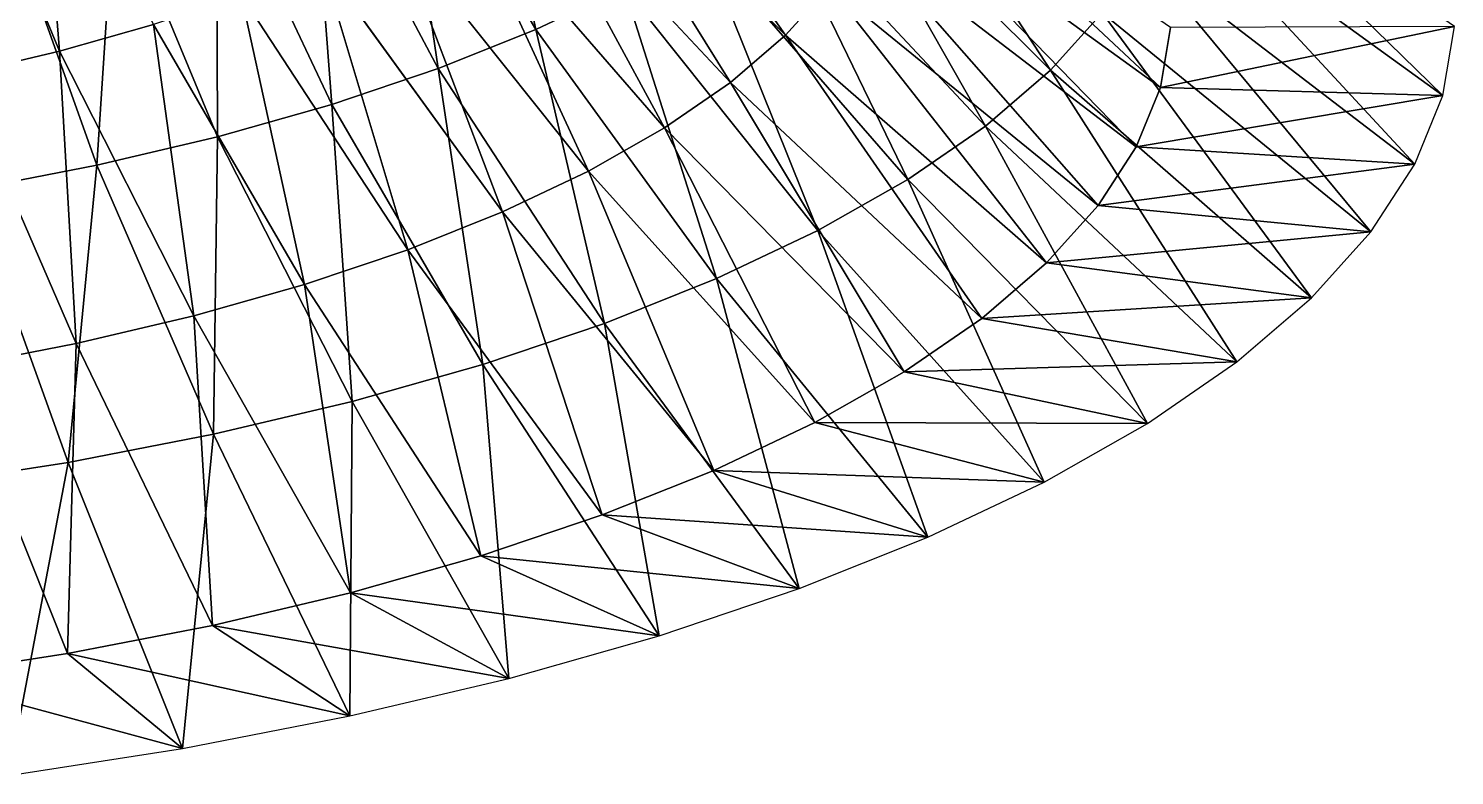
# Model space of a CAD drawing. Header units: metres. Extents: x -644 to 621, y -139 to 1855.
# Drawn here: x 125.3 to 376.4, y -130.5 to 0.9 of the extents above; entities that cross this region are included whole.
import ezdxf

# ---------------------------------------------------------------- set-up
doc = ezdxf.new("R2010")
doc.units = ezdxf.units.M

msp = doc.modelspace()

# ---------------------------------------------------------------- linework, layer by layer
for points in [[(214.65295, 0.757484, -4575.828), (204.21117, 48.813393, -4553.8823), (190.36578, 42.251266, -4569.931), (190.36589, 42.251366, -4569.931)], [(230.22311, 8.137077, -4557.7803), (204.21117, 48.813393, -4553.8823), (214.65295, 0.757484, -4575.828), (214.65306, 0.757584, -4575.828)], [(258.6529, -0.241489, -4480.6675), (225.90642, 46.232857, -4462.006), (219.33542, 38.942463, -4480.107), (219.33553, 38.942562, -4480.107)], [(266.38486, 8.337008, -4459.368), (225.90642, 46.232857, -4462.006), (258.6529, -0.241489, -4480.6675), (258.65298, -0.241389, -4480.6675)], [(130.76068, -3.038117, -4582.7783), (127.02808, 44.61001, -4562.062), (112.67855, 40.54488, -4571.8267), (112.67865, 40.54498, -4571.8267)], [(147.3352, 1.657326, -4571.4995), (127.02808, 44.61001, -4562.062), (130.76068, -3.038117, -4582.7783), (130.76079, -3.038017, -4582.7783)], [(130.76068, -3.038117, -4582.7783), (112.67855, 40.54488, -4571.8267), (113.18465, -7.19236, -4592.6675), (113.184746, -7.19226, -4592.6675)], [(197.44278, -6.109787, -4592.5396), (190.36578, 42.251266, -4569.931), (175.06207, 36.144722, -4584.7915), (175.06218, 36.14482, -4584.7915)], [(214.65295, 0.757484, -4575.828), (190.36578, 42.251266, -4569.931), (197.44278, -6.109787, -4592.5396), (197.44289, -6.109687, -4592.5396)], [(305.29398, -6.412724, -4497.594), (273.93948, 41.606033, -4475.0986), (265.9765, 32.77123, -4497.034), (265.9766, 32.771328, -4497.034)], [(314.41794, 3.710182, -4472.461), (273.93948, 41.606033, -4475.0986), (305.29398, -6.412724, -4497.594), (305.29407, -6.412623, -4497.594)], [(248.94923, -8.559101, -4501.251), (219.33542, 38.942463, -4480.107), (211.08882, 31.873783, -4497.5996), (211.08893, 31.873882, -4497.5996)], [(258.6529, -0.241489, -4480.6675), (219.33542, 38.942463, -4480.107), (248.94923, -8.559101, -4501.251), (248.94934, -8.559001, -4501.251)], [(178.72362, -12.412476, -4607.7876), (175.06207, 36.144722, -4584.7915), (158.4165, 30.540207, -4598.35), (158.41661, 30.540306, -4598.35)], [(197.44278, -6.109787, -4592.5396), (175.06207, 36.144722, -4584.7915), (178.72362, -12.412476, -4607.7876), (178.72372, -12.412375, -4607.7876)], [(293.84335, -16.22778, -4521.8833), (265.9765, 32.77123, -4497.034), (255.98294, 24.205101, -4518.2324), (255.98305, 24.2052, -4518.2324)], [(305.29398, -6.412724, -4497.594), (265.9765, 32.77123, -4497.034), (293.84335, -16.22778, -4521.8833), (293.84344, -16.22768, -4521.8833)], [(324.64835, -9.432541, -4406.749), (277.23987, 34.977962, -4392.8184), (275.71384, 26.014, -4415.2764), (275.71393, 26.0141, -4415.2764)], [(326.44244, 1.10644, -4380.3457), (277.23987, 34.977962, -4392.8184), (324.64835, -9.432541, -4406.749), (324.64844, -9.432441, -4406.749)], [(374.36093, -10.876923, -4411.904), (327.22723, 35.147392, -4393.93), (325.42648, 24.569618, -4420.4307), (325.42657, 24.569717, -4420.4307)], [(376.4298, 1.275869, -4381.457), (327.22723, 35.147392, -4393.93), (374.36093, -10.876923, -4411.904), (374.36102, -10.876822, -4411.904)], [(158.63791, -18.102623, -4621.4556), (158.4165, 30.540207, -4598.35), (140.55577, 25.480392, -4610.504), (140.55588, 25.480492, -4610.504)], [(178.72362, -12.412476, -4607.7876), (158.4165, 30.540207, -4598.35), (158.63791, -18.102623, -4621.4556), (158.63802, -18.102524, -4621.4556)], [(237.34776, -16.55254, -4520.962), (211.08882, 31.873783, -4497.5996), (201.22939, 25.0806, -4514.351), (201.22949, 25.0807, -4514.351)], [(248.94923, -8.559101, -4501.251), (211.08882, 31.873783, -4497.5996), (237.34776, -16.55254, -4520.962), (237.34787, -16.55244, -4520.962)], [(137.33855, -23.136902, -4633.4395), (140.55577, 25.480392, -4610.504), (121.61582, 21.003769, -4621.16), (121.61592, 21.003868, -4621.16)], [(158.63791, -18.102623, -4621.4556), (140.55577, 25.480392, -4610.504), (137.33855, -23.136902, -4633.4395), (137.33865, -23.136803, -4633.4395)], [(320.3834, -19.899733, -4432.8965), (275.71384, 26.014, -4415.2764), (272.0863, 17.111095, -4437.5156), (272.0864, 17.111195, -4437.5156)], [(324.64835, -9.432541, -4406.749), (275.71384, 26.014, -4415.2764), (320.3834, -19.899733, -4432.8965), (320.38348, -19.899633, -4432.8965)], [(223.9367, -24.160988, -4539.651), (201.22939, 25.0806, -4514.351), (189.83208, 18.614609, -4530.234), (189.83218, 18.614708, -4530.234)], [(237.34776, -16.55254, -4520.962), (201.22939, 25.0806, -4514.351), (223.9367, -24.160988, -4539.651), (223.93681, -24.160889, -4539.651)], [(280.15323, -25.660305, -4545.1436), (255.98294, 24.205101, -4518.2324), (244.03487, 15.972839, -4538.5327), (244.03497, 15.97294, -4538.5327)], [(293.84335, -16.22778, -4521.8833), (255.98294, 24.205101, -4518.2324), (280.15323, -25.660305, -4545.1436), (280.15332, -25.660206, -4545.1436)], [(369.44293, -22.946934, -4442.0547), (325.42648, 24.569618, -4420.4307), (321.14587, 14.063896, -4446.6743), (321.14597, 14.063996, -4446.6743)], [(374.36093, -10.876923, -4411.904), (325.42648, 24.569618, -4420.4307), (369.44293, -22.946934, -4442.0547), (369.44302, -22.946835, -4442.0547)], [(137.33855, -23.136902, -4633.4395), (121.61582, 21.003769, -4621.16), (114.98758, -27.477028, -4643.6484), (114.98768, -27.476929, -4643.6484)], [(208.81825, -31.326488, -4557.176), (189.83208, 18.614609, -4530.234), (176.98373, 12.52504, -4545.127), (176.98384, 12.52514, -4545.127)], [(223.9367, -24.160988, -4539.651), (189.83208, 18.614609, -4530.234), (208.81825, -31.326488, -4557.176), (208.81836, -31.32639, -4557.176)], [(264.32776, -34.638523, -4567.1973), (244.03487, 15.972839, -4538.5327), (230.22311, 8.137077, -4557.7803), (230.22322, 8.137177, -4557.7803)], [(280.15323, -25.660305, -4545.1436), (244.03487, 15.972839, -4538.5327), (264.32776, -34.638523, -4567.1973), (264.32785, -34.638424, -4567.1973)], [(313.68018, -30.215475, -4458.5884), (272.0863, 17.111095, -4437.5156), (266.38486, 8.337008, -4459.368), (266.38495, 8.337108, -4459.368)], [(320.3834, -19.899733, -4432.8965), (272.0863, 17.111095, -4437.5156), (313.68018, -30.215475, -4458.5884), (313.68027, -30.215376, -4458.5884)], [(361.71326, -34.8423, -4471.681), (321.14587, 14.063896, -4446.6743), (314.41794, 3.710182, -4472.461), (314.41803, 3.710282, -4472.461)], [(369.44293, -22.946934, -4442.0547), (321.14587, 14.063896, -4446.6743), (361.71326, -34.8423, -4471.681), (361.71335, -34.8422, -4471.681)], [(192.10738, -37.994526, -4573.4023), (176.98373, 12.52504, -4545.127), (162.78207, 6.858246, -4558.9175), (162.78218, 6.858346, -4558.9175)], [(208.81825, -31.326488, -4557.176), (176.98373, 12.52504, -4545.127), (192.10738, -37.994526, -4573.4023), (192.10748, -37.994427, -4573.4023)], [(246.48747, -43.094044, -4587.8765), (230.22311, 8.137077, -4557.7803), (214.65295, 0.757484, -4575.828), (214.65306, 0.757584, -4575.828)], [(264.32776, -34.638523, -4567.1973), (230.22311, 8.137077, -4557.7803), (246.48747, -43.094044, -4587.8765), (246.48758, -43.093945, -4587.8765)], [(304.58966, -40.30126, -4483.63), (266.38486, 8.337008, -4459.368), (258.6529, -0.241489, -4480.6675), (258.65298, -0.241389, -4480.6675)], [(313.68018, -30.215475, -4458.5884), (266.38486, 8.337008, -4459.368), (304.58966, -40.30126, -4483.63), (304.58975, -40.301163, -4483.63)], [(173.93126, -44.11437, -4588.2075), (162.78207, 6.858246, -4558.9175), (147.3352, 1.657326, -4571.4995), (147.33531, 1.657426, -4571.4995)], [(192.10738, -37.994526, -4573.4023), (162.78207, 6.858246, -4558.9175), (173.93126, -44.11437, -4588.2075), (173.93137, -44.11427, -4588.2075)], [(351.23074, -46.4725, -4500.557), (314.41794, 3.710182, -4472.461), (305.29398, -6.412724, -4497.594), (305.29407, -6.412623, -4497.594)], [(361.71326, -34.8423, -4471.681), (314.41794, 3.710182, -4472.461), (351.23074, -46.4725, -4500.557), (351.23083, -46.4724, -4500.557)], [(154.42827, -49.63944, -4601.479), (147.3352, 1.657326, -4571.4995), (130.76068, -3.038117, -4582.7783), (130.76079, -3.038017, -4582.7783)], [(173.93126, -44.11437, -4588.2075), (147.3352, 1.657326, -4571.4995), (154.42827, -49.63944, -4601.479), (154.42838, -49.63934, -4601.479)], [(226.76807, -50.962566, -4607.025), (214.65295, 0.757484, -4575.828), (197.44278, -6.109787, -4592.5396), (197.44289, -6.109687, -4592.5396)], [(246.48747, -43.094044, -4587.8765), (214.65295, 0.757484, -4575.828), (226.76807, -50.962566, -4607.025), (226.76817, -50.962467, -4607.025)], [(324.64835, -9.432541, -4406.749), (374.36093, -10.876923, -4411.904), (376.4298, 1.275869, -4381.457), (376.4299, 1.275969, -4381.457)], [(376.4298, 1.275869, -4381.457), (326.44244, 1.10644, -4380.3457), (324.64835, -9.432541, -4406.749), (324.64844, -9.432441, -4406.749)], [(293.18103, -50.08033, -4507.83), (258.6529, -0.241489, -4480.6675), (248.94923, -8.559101, -4501.251), (248.94934, -8.559001, -4501.251)], [(304.58966, -40.30126, -4483.63), (258.6529, -0.241489, -4480.6675), (293.18103, -50.08033, -4507.83), (293.18112, -50.08023, -4507.83)], [(133.74681, -54.527676, -4613.115), (130.76068, -3.038117, -4582.7783), (113.18465, -7.19236, -4592.6675), (113.184746, -7.19226, -4592.6675)], [(154.42827, -49.63944, -4601.479), (130.76068, -3.038117, -4582.7783), (133.74681, -54.527676, -4613.115), (133.74692, -54.527576, -4613.115)], [(133.74681, -54.527676, -4613.115), (113.18465, -7.19236, -4592.6675), (112.04428, -58.741886, -4623.0283), (112.04438, -58.741787, -4623.0283)], [(205.31966, -58.18417, -4624.4956), (197.44278, -6.109787, -4592.5396), (178.72362, -12.412476, -4607.7876), (178.72372, -12.412375, -4607.7876)], [(226.76807, -50.962566, -4607.025), (197.44278, -6.109787, -4592.5396), (205.31966, -58.18417, -4624.4956), (205.31976, -58.18407, -4624.4956)], [(338.0751, -57.749016, -4528.463), (305.29398, -6.412724, -4497.594), (293.84335, -16.22778, -4521.8833), (293.84344, -16.22768, -4521.8833)], [(351.23074, -46.4725, -4500.557), (305.29398, -6.412724, -4497.594), (338.0751, -57.749016, -4528.463), (338.0752, -57.748917, -4528.463)], [(279.5411, -59.478264, -4531.0044), (248.94923, -8.559101, -4501.251), (237.34776, -16.55254, -4520.962), (237.34787, -16.55244, -4520.962)], [(293.18103, -50.08033, -4507.83), (248.94923, -8.559101, -4501.251), (279.5411, -59.478264, -4531.0044), (279.5412, -59.478165, -4531.0044)], [(374.36093, -10.876923, -4411.904), (324.64835, -9.432541, -4406.749), (320.3834, -19.899733, -4432.8965), (320.38348, -19.899633, -4432.8965)], [(182.30548, -64.70393, -4640.1562), (178.72362, -12.412476, -4607.7876), (158.63791, -18.102623, -4621.4556), (158.63802, -18.102524, -4621.4556)], [(205.31966, -58.18417, -4624.4956), (178.72362, -12.412476, -4607.7876), (182.30548, -64.70393, -4640.1562), (182.30559, -64.703835, -4640.1562)], [(320.3834, -19.899733, -4432.8965), (369.44293, -22.946934, -4442.0547), (374.36093, -10.876923, -4411.904), (374.36102, -10.876822, -4411.904)], [(263.77365, -68.42354, -4552.9775), (237.34776, -16.55254, -4520.962), (223.9367, -24.160988, -4539.651), (223.93681, -24.160889, -4539.651)], [(279.5411, -59.478264, -4531.0044), (237.34776, -16.55254, -4520.962), (263.77365, -68.42354, -4552.9775), (263.77374, -68.42344, -4552.9775)], [(322.3466, -68.58603, -4555.186), (293.84335, -16.22778, -4521.8833), (280.15323, -25.660305, -4545.1436), (280.15332, -25.660206, -4545.1436)], [(338.0751, -57.749016, -4528.463), (293.84335, -16.22778, -4521.8833), (322.3466, -68.58603, -4555.186), (322.34668, -68.58593, -4555.186)], [(157.9007, -70.4722, -4653.8877), (158.63791, -18.102623, -4621.4556), (137.33855, -23.136902, -4633.4395), (137.33865, -23.136803, -4633.4395)], [(182.30548, -64.70393, -4640.1562), (158.63791, -18.102623, -4621.4556), (157.9007, -70.4722, -4653.8877), (157.9008, -70.4721, -4653.8877)], [(369.44293, -22.946934, -4442.0547), (320.3834, -19.899733, -4432.8965), (313.68018, -30.215475, -4458.5884), (313.68027, -30.215376, -4458.5884)], [(132.291, -75.44513, -4665.585), (137.33855, -23.136902, -4633.4395), (114.98758, -27.477028, -4643.6484), (114.98768, -27.476929, -4643.6484)], [(157.9007, -70.4722, -4653.8877), (137.33855, -23.136902, -4633.4395), (132.291, -75.44513, -4665.585), (132.2911, -75.44503, -4665.585)], [(245.9988, -76.84807, -4573.581), (223.9367, -24.160988, -4539.651), (208.81825, -31.326488, -4557.176), (208.81836, -31.32639, -4557.176)], [(263.77365, -68.42354, -4552.9775), (223.9367, -24.160988, -4539.651), (245.9988, -76.84807, -4573.581), (245.9989, -76.84797, -4573.581)], [(313.68018, -30.215475, -4458.5884), (361.71326, -34.8423, -4471.681), (369.44293, -22.946934, -4442.0547), (369.44302, -22.946835, -4442.0547)], [(132.291, -75.44513, -4665.585), (114.98758, -27.477028, -4643.6484), (105.67131, -79.58481, -4675.1597), (105.67141, -79.58471, -4675.1597)], [(304.1647, -78.901085, -4580.5234), (280.15323, -25.660305, -4545.1436), (264.32776, -34.638523, -4567.1973), (264.32785, -34.638424, -4567.1973)], [(322.3466, -68.58603, -4555.186), (280.15323, -25.660305, -4545.1436), (304.1647, -78.901085, -4580.5234), (304.1648, -78.900986, -4580.5234)], [(226.35173, -84.68772, -4592.659), (208.81825, -31.326488, -4557.176), (192.10738, -37.994526, -4573.4023), (192.10748, -37.994427, -4573.4023)], [(245.9988, -76.84807, -4573.581), (208.81825, -31.326488, -4557.176), (226.35173, -84.68772, -4592.659), (226.35184, -84.68762, -4592.659)], [(361.71326, -34.8423, -4471.681), (313.68018, -30.215475, -4458.5884), (304.58966, -40.30126, -4483.63), (304.58975, -40.301163, -4483.63)], [(283.668, -88.61563, -4604.282), (264.32776, -34.638523, -4567.1973), (246.48747, -43.094044, -4587.8765), (246.48758, -43.093945, -4587.8765)], [(304.1647, -78.901085, -4580.5234), (264.32776, -34.638523, -4567.1973), (283.668, -88.61563, -4604.282), (283.6681, -88.61553, -4604.282)], [(304.58966, -40.30126, -4483.63), (351.23074, -46.4725, -4500.557), (361.71326, -34.8423, -4471.681), (361.71335, -34.8422, -4471.681)], [(204.98198, -91.88285, -4610.066), (192.10738, -37.994526, -4573.4023), (173.93126, -44.11437, -4588.2075), (173.93137, -44.11427, -4588.2075)], [(226.35173, -84.68772, -4592.659), (192.10738, -37.994526, -4573.4023), (204.98198, -91.88285, -4610.066), (204.98209, -91.88275, -4610.066)], [(351.23074, -46.4725, -4500.557), (304.58966, -40.30126, -4483.63), (293.18103, -50.08033, -4507.83), (293.18112, -50.08023, -4507.83)], [(182.05219, -98.3787, -4625.669), (173.93126, -44.11437, -4588.2075), (154.42827, -49.63944, -4601.479), (154.42838, -49.63934, -4601.479)], [(204.98198, -91.88285, -4610.066), (173.93126, -44.11437, -4588.2075), (182.05219, -98.3787, -4625.669), (182.05229, -98.3786, -4625.669)], [(261.01242, -97.65576, -4626.2812), (246.48747, -43.094044, -4587.8765), (226.76807, -50.962566, -4607.025), (226.76817, -50.962467, -4607.025)], [(283.668, -88.61563, -4604.282), (246.48747, -43.094044, -4587.8765), (261.01242, -97.65576, -4626.2812), (261.0125, -97.65566, -4626.2812)], [(293.18103, -50.08033, -4507.83), (338.0751, -57.749016, -4528.463), (351.23074, -46.4725, -4500.557), (351.23083, -46.4724, -4500.557)], [(157.7369, -104.125824, -4639.35), (154.42827, -49.63944, -4601.479), (133.74681, -54.527676, -4613.115), (133.74692, -54.527576, -4613.115)], [(182.05219, -98.3787, -4625.669), (154.42827, -49.63944, -4601.479), (157.7369, -104.125824, -4639.35), (157.737, -104.125725, -4639.35)], [(338.0751, -57.749016, -4528.463), (293.18103, -50.08033, -4507.83), (279.5411, -59.478264, -4531.0044), (279.5412, -59.478165, -4531.0044)], [(236.37039, -105.95265, -4646.3535), (226.76807, -50.962566, -4607.025), (205.31966, -58.18417, -4624.4956), (205.31976, -58.18407, -4624.4956)], [(261.01242, -97.65576, -4626.2812), (226.76807, -50.962566, -4607.025), (236.37039, -105.95265, -4646.3535), (236.3705, -105.95255, -4646.3535)], [(132.22112, -109.08049, -4651.0044), (133.74681, -54.527676, -4613.115), (112.04428, -58.741886, -4623.0283), (112.04438, -58.741787, -4623.0283)], [(157.7369, -104.125824, -4639.35), (133.74681, -54.527676, -4613.115), (132.22112, -109.08049, -4651.0044), (132.22122, -109.08039, -4651.0044)], [(279.5411, -59.478264, -4531.0044), (322.3466, -68.58603, -4555.186), (338.0751, -57.749016, -4528.463), (338.0752, -57.748917, -4528.463)], [(132.22112, -109.08049, -4651.0044), (112.04428, -58.741886, -4623.0283), (105.69904, -113.205, -4660.544), (105.69914, -113.2049, -4660.544)], [(209.92943, -113.44321, -4664.346), (205.31966, -58.18417, -4624.4956), (182.30548, -64.70393, -4640.1562), (182.30559, -64.703835, -4640.1562)], [(236.37039, -105.95265, -4646.3535), (205.31966, -58.18417, -4624.4956), (209.92943, -113.44321, -4664.346), (209.92953, -113.44311, -4664.346)], [(322.3466, -68.58603, -4555.186), (279.5411, -59.478264, -4531.0044), (263.77365, -68.42354, -4552.9775), (263.77374, -68.42344, -4552.9775)], [(181.89076, -120.07038, -4680.122), (182.30548, -64.70393, -4640.1562), (157.9007, -70.4722, -4653.8877), (157.9008, -70.4721, -4653.8877)], [(209.92943, -113.44321, -4664.346), (182.30548, -64.70393, -4640.1562), (181.89076, -120.07038, -4680.122), (181.89087, -120.07028, -4680.122)], [(304.1647, -78.901085, -4580.5234), (263.77365, -68.42354, -4552.9775), (245.9988, -76.84807, -4573.581), (245.9989, -76.84797, -4573.581)], [(263.77365, -68.42354, -4552.9775), (304.1647, -78.901085, -4580.5234), (322.3466, -68.58603, -4555.186), (322.34668, -68.58593, -4555.186)], [(152.46783, -125.78374, -4693.561), (157.9007, -70.4722, -4653.8877), (132.291, -75.44513, -4665.585), (132.2911, -75.44503, -4665.585)], [(181.89076, -120.07038, -4680.122), (157.9007, -70.4722, -4653.8877), (152.46783, -125.78374, -4693.561), (152.46794, -125.78364, -4693.561)], [(121.8845, -130.53981, -4704.5615), (132.291, -75.44513, -4665.585), (105.67131, -79.58481, -4675.1597), (105.67141, -79.58471, -4675.1597)], [(152.46783, -125.78374, -4693.561), (132.291, -75.44513, -4665.585), (121.8845, -130.53981, -4704.5615), (121.8846, -130.5397, -4704.5615)], [(283.668, -88.61563, -4604.282), (245.9988, -76.84807, -4573.581), (226.35173, -84.68772, -4592.659), (226.35184, -84.68762, -4592.659)], [(245.9988, -76.84807, -4573.581), (283.668, -88.61563, -4604.282), (304.1647, -78.901085, -4580.5234), (304.1648, -78.900986, -4580.5234)], [(261.01242, -97.65576, -4626.2812), (226.35173, -84.68772, -4592.659), (204.98198, -91.88285, -4610.066), (204.98209, -91.88275, -4610.066)], [(226.35173, -84.68772, -4592.659), (261.01242, -97.65576, -4626.2812), (283.668, -88.61563, -4604.282), (283.6681, -88.61553, -4604.282)], [(236.37039, -105.95265, -4646.3535), (204.98198, -91.88285, -4610.066), (182.05219, -98.3787, -4625.669), (182.05229, -98.3786, -4625.669)], [(204.98198, -91.88285, -4610.066), (236.37039, -105.95265, -4646.3535), (261.01242, -97.65576, -4626.2812), (261.0125, -97.65566, -4626.2812)], [(209.92943, -113.44321, -4664.346), (182.05219, -98.3787, -4625.669), (157.7369, -104.125824, -4639.35), (157.737, -104.125725, -4639.35)], [(182.05219, -98.3787, -4625.669), (209.92943, -113.44321, -4664.346), (236.37039, -105.95265, -4646.3535), (236.3705, -105.95255, -4646.3535)], [(181.89076, -120.07038, -4680.122), (157.7369, -104.125824, -4639.35), (132.22112, -109.08049, -4651.0044), (132.22122, -109.08039, -4651.0044)], [(157.7369, -104.125824, -4639.35), (181.89076, -120.07038, -4680.122), (209.92943, -113.44321, -4664.346), (209.92953, -113.44311, -4664.346)], [(152.46783, -125.78374, -4693.561), (132.22112, -109.08049, -4651.0044), (105.69904, -113.205, -4660.544), (105.69914, -113.2049, -4660.544)], [(132.22112, -109.08049, -4651.0044), (152.46783, -125.78374, -4693.561), (181.89076, -120.07038, -4680.122), (181.89087, -120.07028, -4680.122)], [(105.69904, -113.205, -4660.544), (121.8845, -130.53981, -4704.5615), (152.46783, -125.78374, -4693.561), (152.46794, -125.78364, -4693.561)]]:
    msp.add_3dface(points)

doc.saveas('drawing.dxf')
